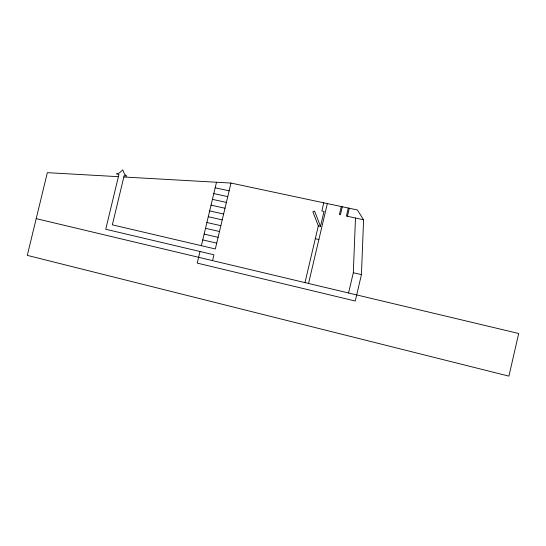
<?xml version="1.0" encoding="UTF-8"?>
<svg xmlns="http://www.w3.org/2000/svg" width="546" height="546" viewBox="0 0 546 546"><rect width="100%" height="100%" fill="white"/><g stroke="black" fill="none" stroke-linecap="round" stroke-linejoin="round"><path stroke-width="0.82" d="M348.553 292.99L353.31 272.747L355.48 218.018M200.007 251.501L197.243 263.104L355.269 301.017L361.438 274.631L363.581 219.765L357.371 209.971L230.985 183.06L123.84 176.993M304.982 282.616L318.325 225.907L312.872 211.759L314.571 211.063L320.482 226.378L318.325 225.907M323.771 202.819L321.86 210.961L324.031 211.432L320.516 226.385M308.538 283.463L327.341 203.576M341.284 206.545L339.407 214.558L340.411 214.769L342.287 206.763M348.307 208.04L346.423 216.066L363.581 219.765M347.427 216.284L349.31 208.258M201.385 245.7L216.496 182.241M212.551 260.619L213.936 254.791L105.747 229.245L118.926 174.44L116.305 173.874L119.267 173.041L122.789 169.867L124.515 174.181L126.809 176.16L124.181 175.587L112.34 224.843L215.322 248.962L230.985 183.06M118.386 176.679L47.345 172.659L27.3 255.378L508.913 376.133L518.7 333.49L36.207 218.639M215.172 187.797L229.143 190.807M213.793 193.577L227.764 196.615M212.414 199.365L226.385 202.423M211.043 205.146L225 208.238M209.664 210.933L223.621 214.046M315.315 238.684L318.891 239.489M208.285 216.728L222.236 219.861M206.907 222.515L220.857 225.682M205.528 228.31L219.472 231.497M204.149 234.104L218.093 237.319M353.31 272.747L361.438 274.631M202.771 239.906L216.707 243.141"/></g></svg>
